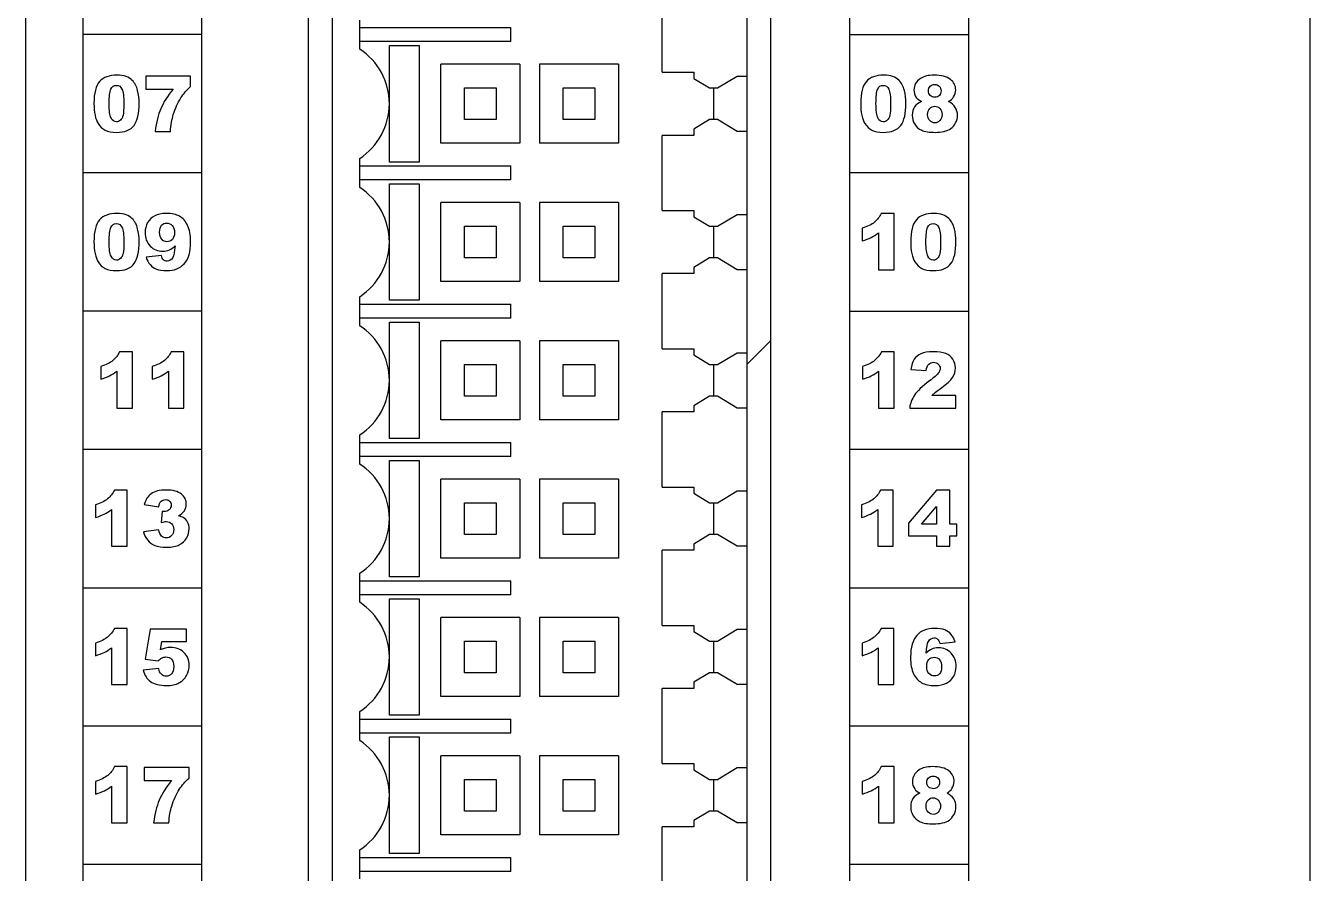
# Model space of a CAD drawing. Header units: inches. Extents: x 0 to 32, y 0 to 130.
# Drawn here: x -0.25 to 32.25, y 43.52 to 64.97 of the extents above; entities that cross this region are included whole.
import ezdxf

# ---------------------------------------------------------------- set-up
doc = ezdxf.new("R2010")
doc.units = ezdxf.units.IN
doc.header["$LTSCALE"] = 1.21
doc.header["$MEASUREMENT"] = 0
doc.layers.get('0').update_dxf_attribs({"linetype": 'CONTINUOUS'})
doc.layers.add('02___PRT_ALL_AXES', color=7, linetype='CONTINUOUS')
doc.layers.add('03___PRT_ALL_CURVES', color=7, linetype='CONTINUOUS')

msp = doc.modelspace()

# ---------------------------------------------------------------- linework, layer by layer
at = {"color": 7, "linetype": 'Continuous'}
for p, q in [((-0.25, 6), (-0.25, 124)), ((32.25, 6), (32.25, 124)), ((7.5, 86.255), (7.5, 15.245)), ((18, 15.75), (18, 85.75)), ((15.85, 63.8), (15.85, 65.7)), ((8.2, 64.383), (8.2, 65.117)), ((8.2, 64.925), (12.025, 64.925)), ((12.025, 64.575), (12.025, 64.925)), ((12.025, 64.575), (8.2, 64.575)), ((8.95, 63.004), (8.95, 64.475)), ((8.95, 64.475), (9.702, 64.475)), ((9.702, 64.475), (9.702, 61.525)), ((10.25, 62), (10.25, 64)), ((12.25, 64), (10.25, 64)), ((12.25, 64), (12.25, 62)), ((12.75, 64), (12.75, 62)), ((14.75, 64), (12.75, 64)), ((14.75, 64), (14.75, 62)), ((15.85, 63.8), (16.65, 63.8)), ((16.65, 63.8), (16.65, 63.642)), ((17.25, 63.4), (17.75, 63.7)), ((17.75, 63.7), (18, 63.7)), ((10.85, 62.6), (10.85, 63.4)), ((10.85, 63.4), (11.65, 63.4)), ((11.65, 63.4), (11.65, 62.6)), ((13.35, 62.6), (13.35, 63.4)), ((13.35, 63.4), (14.15, 63.4)), ((14.15, 63.4), (14.15, 62.6)), ((16.65, 63.642), (17.053, 63.4)), ((17.053, 63.4), (17.25, 63.4)), ((17.15, 63.4), (17.15, 62.6)), ((8.95, 61.525), (8.95, 62.996)), ((11.65, 62.6), (10.85, 62.6)), ((14.15, 62.6), (13.35, 62.6)), ((17.053, 62.6), (16.65, 62.358)), ((17.25, 62.6), (17.053, 62.6)), ((17.75, 62.3), (17.25, 62.6)), ((15.85, 60.3), (15.85, 62.2)), ((16.65, 62.2), (15.85, 62.2)), ((16.65, 62.358), (16.65, 62.2)), ((18, 62.3), (17.75, 62.3)), ((12.25, 62), (10.25, 62)), ((14.75, 62), (12.75, 62)), ((8.2, 60.883), (8.2, 61.617)), ((8.2, 61.425), (12.025, 61.425)), ((9.702, 61.525), (8.95, 61.525)), ((12.025, 61.075), (12.025, 61.425)), ((12.025, 61.075), (8.2, 61.075)), ((8.95, 59.504), (8.95, 60.975)), ((8.95, 60.975), (9.702, 60.975)), ((9.702, 60.975), (9.702, 58.025)), ((10.25, 58.5), (10.25, 60.5)), ((12.25, 60.5), (10.25, 60.5)), ((12.25, 60.5), (12.25, 58.5)), ((12.75, 60.5), (12.75, 58.5)), ((14.75, 60.5), (12.75, 60.5)), ((14.75, 60.5), (14.75, 58.5)), ((15.85, 60.3), (16.65, 60.3)), ((16.65, 60.3), (16.65, 60.142)), ((16.65, 60.142), (17.053, 59.9)), ((17.25, 59.9), (17.75, 60.2)), ((17.75, 60.2), (18, 60.2)), ((10.85, 59.1), (10.85, 59.9)), ((10.85, 59.9), (11.65, 59.9)), ((11.65, 59.9), (11.65, 59.1)), ((13.35, 59.1), (13.35, 59.9)), ((13.35, 59.9), (14.15, 59.9)), ((14.15, 59.9), (14.15, 59.1)), ((17.053, 59.9), (17.25, 59.9)), ((17.15, 59.9), (17.15, 59.1)), ((8.95, 58.025), (8.95, 59.496)), ((11.65, 59.1), (10.85, 59.1)), ((14.15, 59.1), (13.35, 59.1)), ((17.053, 59.1), (16.65, 58.858)), ((16.65, 58.858), (16.65, 58.7)), ((17.25, 59.1), (17.053, 59.1)), ((17.75, 58.8), (17.25, 59.1)), ((12.25, 58.5), (10.25, 58.5)), ((14.75, 58.5), (12.75, 58.5)), ((16.65, 58.7), (15.85, 58.7)), ((15.85, 56.8), (15.85, 58.7)), ((18, 58.8), (17.75, 58.8)), ((8.2, 57.383), (8.2, 58.117)), ((8.2, 57.925), (12.025, 57.925)), ((9.702, 58.025), (8.95, 58.025)), ((12.025, 57.575), (12.025, 57.925)), ((12.025, 57.575), (8.2, 57.575)), ((8.95, 56.004), (8.95, 57.475)), ((8.95, 57.475), (9.702, 57.475)), ((9.702, 57.475), (9.702, 54.525)), ((10.25, 55), (10.25, 57)), ((12.25, 57), (10.25, 57)), ((12.25, 57), (12.25, 55)), ((12.75, 57), (12.75, 55)), ((14.75, 57), (12.75, 57)), ((14.75, 57), (14.75, 55)), ((15.85, 56.8), (16.65, 56.8)), ((16.65, 56.8), (16.65, 56.642)), ((16.65, 56.642), (17.053, 56.4)), ((17.25, 56.4), (17.75, 56.7)), ((17.75, 56.7), (18, 56.7)), ((10.85, 56.4), (11.65, 56.4)), ((10.85, 55.6), (10.85, 56.4)), ((11.65, 56.4), (11.65, 55.6)), ((13.35, 56.4), (14.15, 56.4)), ((13.35, 55.6), (13.35, 56.4)), ((14.15, 56.4), (14.15, 55.6)), ((17.053, 56.4), (17.25, 56.4)), ((17.15, 56.4), (17.15, 55.6)), ((8.95, 54.525), (8.95, 55.996)), ((11.65, 55.6), (10.85, 55.6)), ((14.15, 55.6), (13.35, 55.6)), ((17.053, 55.6), (16.65, 55.358)), ((17.25, 55.6), (17.053, 55.6)), ((17.75, 55.3), (17.25, 55.6)), ((16.65, 55.358), (16.65, 55.2)), ((18, 55.3), (17.75, 55.3)), ((12.25, 55), (10.25, 55)), ((14.75, 55), (12.75, 55)), ((16.65, 55.2), (15.85, 55.2)), ((15.85, 53.3), (15.85, 55.2)), ((8.2, 53.883), (8.2, 54.617)), ((8.2, 54.425), (12.025, 54.425)), ((9.702, 54.525), (8.95, 54.525)), ((12.025, 54.075), (12.025, 54.425)), ((12.025, 54.075), (8.2, 54.075)), ((8.95, 53.975), (9.702, 53.975)), ((8.95, 52.504), (8.95, 53.975)), ((9.702, 53.975), (9.702, 51.025)), ((12.25, 53.5), (10.25, 53.5)), ((10.25, 51.5), (10.25, 53.5)), ((12.25, 53.5), (12.25, 51.5)), ((14.75, 53.5), (12.75, 53.5)), ((12.75, 53.5), (12.75, 51.5)), ((14.75, 53.5), (14.75, 51.5)), ((15.85, 53.3), (16.65, 53.3)), ((16.65, 53.3), (16.65, 53.142)), ((16.65, 53.142), (17.053, 52.9)), ((17.25, 52.9), (17.75, 53.2)), ((17.75, 53.2), (18, 53.2)), ((10.85, 52.9), (11.65, 52.9)), ((10.85, 52.1), (10.85, 52.9)), ((11.65, 52.9), (11.65, 52.1)), ((13.35, 52.9), (14.15, 52.9)), ((13.35, 52.1), (13.35, 52.9)), ((14.15, 52.9), (14.15, 52.1)), ((17.053, 52.9), (17.25, 52.9)), ((17.15, 52.9), (17.15, 52.1)), ((8.95, 51.025), (8.95, 52.496)), ((11.65, 52.1), (10.85, 52.1)), ((14.15, 52.1), (13.35, 52.1)), ((17.053, 52.1), (16.65, 51.858)), ((17.25, 52.1), (17.053, 52.1)), ((17.75, 51.8), (17.25, 52.1)), ((16.65, 51.7), (15.85, 51.7)), ((15.85, 49.8), (15.85, 51.7)), ((16.65, 51.858), (16.65, 51.7)), ((18, 51.8), (17.75, 51.8)), ((12.25, 51.5), (10.25, 51.5)), ((14.75, 51.5), (12.75, 51.5)), ((8.2, 50.383), (8.2, 51.117)), ((8.2, 50.925), (12.025, 50.925)), ((9.702, 51.025), (8.95, 51.025)), ((12.025, 50.575), (12.025, 50.925)), ((12.025, 50.575), (8.2, 50.575)), ((8.95, 50.475), (9.702, 50.475)), ((8.95, 49.004), (8.95, 50.475)), ((9.702, 50.475), (9.702, 47.525)), ((12.25, 50), (10.25, 50)), ((10.25, 48), (10.25, 50)), ((12.25, 50), (12.25, 48)), ((14.75, 50), (12.75, 50)), ((12.75, 50), (12.75, 48)), ((14.75, 50), (14.75, 48)), ((15.85, 49.8), (16.65, 49.8)), ((16.65, 49.8), (16.65, 49.642)), ((10.85, 49.4), (11.65, 49.4)), ((10.85, 48.6), (10.85, 49.4)), ((11.65, 49.4), (11.65, 48.6)), ((13.35, 49.4), (14.15, 49.4)), ((13.35, 48.6), (13.35, 49.4)), ((14.15, 49.4), (14.15, 48.6)), ((16.65, 49.642), (17.053, 49.4)), ((17.053, 49.4), (17.25, 49.4)), ((17.15, 49.4), (17.15, 48.6)), ((17.25, 49.4), (17.75, 49.7)), ((17.75, 49.7), (18, 49.7)), ((8.95, 47.525), (8.95, 48.996)), ((11.65, 48.6), (10.85, 48.6)), ((14.15, 48.6), (13.35, 48.6)), ((17.053, 48.6), (16.65, 48.358)), ((17.25, 48.6), (17.053, 48.6)), ((17.75, 48.3), (17.25, 48.6)), ((16.65, 48.2), (15.85, 48.2)), ((15.85, 46.3), (15.85, 48.2)), ((16.65, 48.358), (16.65, 48.2)), ((18, 48.3), (17.75, 48.3)), ((12.25, 48), (10.25, 48)), ((14.75, 48), (12.75, 48)), ((8.2, 46.883), (8.2, 47.617)), ((9.702, 47.525), (8.95, 47.525)), ((8.2, 47.425), (12.025, 47.425)), ((12.025, 47.075), (12.025, 47.425)), ((12.025, 47.075), (8.2, 47.075)), ((8.95, 46.975), (9.702, 46.975)), ((8.95, 45.504), (8.95, 46.975)), ((9.702, 46.975), (9.702, 44.025)), ((12.25, 46.5), (10.25, 46.5)), ((10.25, 44.5), (10.25, 46.5)), ((12.25, 46.5), (12.25, 44.5)), ((14.75, 46.5), (12.75, 46.5)), ((12.75, 46.5), (12.75, 44.5)), ((14.75, 46.5), (14.75, 44.5)), ((15.85, 46.3), (16.65, 46.3)), ((16.65, 46.3), (16.65, 46.142)), ((17.25, 45.9), (17.75, 46.2)), ((17.75, 46.2), (18, 46.2)), ((10.85, 45.9), (11.65, 45.9)), ((10.85, 45.1), (10.85, 45.9)), ((11.65, 45.9), (11.65, 45.1)), ((13.35, 45.9), (14.15, 45.9)), ((13.35, 45.1), (13.35, 45.9)), ((14.15, 45.9), (14.15, 45.1)), ((16.65, 46.142), (17.053, 45.9)), ((17.053, 45.9), (17.25, 45.9)), ((17.15, 45.9), (17.15, 45.1)), ((8.95, 44.025), (8.95, 45.496)), ((11.65, 45.1), (10.85, 45.1)), ((14.15, 45.1), (13.35, 45.1)), ((17.053, 45.1), (16.65, 44.858)), ((16.65, 44.858), (16.65, 44.7)), ((17.25, 45.1), (17.053, 45.1)), ((17.75, 44.8), (17.25, 45.1)), ((16.65, 44.7), (15.85, 44.7)), ((15.85, 42.8), (15.85, 44.7)), ((18, 44.8), (17.75, 44.8)), ((12.25, 44.5), (10.25, 44.5)), ((14.75, 44.5), (12.75, 44.5)), ((8.2, 43.383), (8.2, 44.117)), ((8.2, 43.925), (12.025, 43.925)), ((9.702, 44.025), (8.95, 44.025)), ((12.025, 43.575), (12.025, 43.925)), ((12.025, 43.575), (8.2, 43.575))]:
    msp.add_line(p, q, dxfattribs=at)
at = {"color": 2, "linetype": 'Continuous'}
msp.add_line((18, 56.411), (18.6, 57.011), dxfattribs=at)
at = {"color": 7, "linetype": 'Continuous'}
for centre in [(7.3, 63), (7.3, 59.5), (7.3, 56), (7.3, 52.5), (7.3, 49), (7.3, 45.5)]:
    msp.add_arc(centre, 1.65, 303.0557, 56.9443, dxfattribs=at)
at = {"layer": '02___PRT_ALL_AXES', "color": 7, "linetype": 'Continuous'}
for p, q in [((6.9, 85.35), (6.9, 16.15)), ((18.6, 16.15), (18.6, 85.35))]:
    msp.add_line(p, q, dxfattribs=at)
at = {"layer": '03___PRT_ALL_CURVES', "color": 4, "linetype": 'Continuous'}
for p, q in [((1.2, 19.25), (1.2, 75.25)), ((4.2, 75.25), (4.2, 19.25)), ((20.6, 19.25), (20.6, 75.25)), ((23.6, 75.25), (23.6, 19.25)), ((4.2, 64.75), (1.2, 64.75)), ((20.6, 64.75), (23.6, 64.75)), ((2.788, 63.7), (2.788, 63.371)), ((3.923, 63.7), (2.788, 63.7)), ((3.923, 63.437), (3.923, 63.7)), ((2.788, 63.371), (3.479, 63.371)), ((3.024, 62.3), (3.411, 62.3)), ((4.2, 61.25), (1.2, 61.25)), ((23.6, 61.25), (20.6, 61.25)), ((21.718, 60.224), (21.396, 60.224)), ((21.718, 58.8), (21.718, 60.224)), ((20.915, 59.849), (20.915, 59.53)), ((21.324, 59.733), (21.324, 58.8)), ((3.186, 59.163), (2.799, 59.114)), ((21.324, 58.8), (21.718, 58.8)), ((4.2, 57.75), (1.2, 57.75)), ((20.6, 57.75), (23.6, 57.75)), ((2.449, 56.724), (2.127, 56.724)), ((2.449, 55.3), (2.449, 56.724)), ((3.753, 56.724), (3.432, 56.724)), ((3.753, 55.3), (3.753, 56.724)), ((21.72, 56.724), (21.399, 56.724)), ((21.72, 55.3), (21.72, 56.724)), ((1.647, 56.349), (1.647, 56.03)), ((2.055, 56.233), (2.055, 55.3)), ((2.951, 56.349), (2.951, 56.03)), ((3.36, 56.233), (3.36, 55.3)), ((20.918, 56.349), (20.918, 56.03)), ((21.327, 56.233), (21.327, 55.3)), ((22.143, 56.277), (22.533, 56.245)), ((22.674, 55.617), (22.767, 55.702)), ((23.282, 55.617), (22.674, 55.617)), ((22.767, 55.702), (22.924, 55.816)), ((23.282, 55.3), (23.282, 55.617)), ((2.055, 55.3), (2.449, 55.3)), ((3.36, 55.3), (3.753, 55.3)), ((21.327, 55.3), (21.72, 55.3)), ((22.115, 55.3), (23.282, 55.3)), ((4.2, 54.25), (1.2, 54.25)), ((23.6, 54.25), (20.6, 54.25)), ((2.317, 53.224), (1.995, 53.224)), ((2.317, 51.8), (2.317, 53.224)), ((21.698, 53.224), (21.376, 53.224)), ((21.698, 51.8), (21.698, 53.224)), ((22.789, 53.224), (22.081, 52.382)), ((23.129, 53.224), (22.789, 53.224)), ((23.129, 52.363), (23.129, 53.224)), ((1.515, 52.849), (1.515, 52.53)), ((1.924, 52.733), (1.924, 51.8)), ((2.75, 52.861), (3.117, 52.795)), ((3.201, 52.682), (3.181, 52.405)), ((3.252, 52.678), (3.201, 52.682)), ((20.896, 52.849), (20.896, 52.53)), ((21.305, 52.733), (21.305, 51.8)), ((22.414, 52.363), (22.789, 52.804)), ((22.789, 52.804), (22.789, 52.363)), ((22.081, 52.382), (22.081, 52.062)), ((22.789, 52.363), (22.414, 52.363)), ((23.304, 52.363), (23.129, 52.363)), ((23.304, 52.062), (23.304, 52.363)), ((3.117, 52.221), (2.729, 52.17)), ((22.081, 52.062), (22.789, 52.062)), ((22.789, 52.062), (22.789, 51.8)), ((23.129, 52.062), (23.304, 52.062)), ((23.129, 51.8), (23.129, 52.062)), ((1.924, 51.8), (2.317, 51.8)), ((21.305, 51.8), (21.698, 51.8)), ((22.789, 51.8), (23.129, 51.8)), ((1.2, 50.75), (4.2, 50.75)), ((20.6, 50.75), (23.6, 50.75)), ((2.316, 49.724), (1.994, 49.724)), ((2.316, 48.3), (2.316, 49.724)), ((2.896, 49.7), (2.773, 48.947)), ((3.82, 49.7), (2.896, 49.7)), ((3.82, 49.39), (3.82, 49.7)), ((21.712, 49.724), (21.39, 49.724)), ((21.712, 48.3), (21.712, 49.724)), ((1.513, 49.349), (1.513, 49.03)), ((1.922, 49.233), (1.922, 48.3)), ((3.161, 49.18), (3.194, 49.39)), ((3.194, 49.39), (3.82, 49.39)), ((20.91, 49.349), (20.91, 49.03)), ((21.318, 49.233), (21.318, 48.3)), ((22.874, 49.337), (23.261, 49.385)), ((2.773, 48.947), (3.104, 48.9)), ((3.116, 48.706), (2.722, 48.663)), ((1.922, 48.3), (2.316, 48.3)), ((21.318, 48.3), (21.712, 48.3)), ((4.2, 47.25), (1.2, 47.25)), ((23.6, 47.25), (20.6, 47.25)), ((2.318, 46.224), (1.997, 46.224)), ((2.318, 44.8), (2.318, 46.224)), ((3.884, 46.2), (2.748, 46.2)), ((2.748, 46.2), (2.748, 45.871)), ((3.884, 45.937), (3.884, 46.2)), ((21.718, 46.224), (21.396, 46.224)), ((21.718, 44.8), (21.718, 46.224)), ((1.516, 45.849), (1.516, 45.53)), ((2.748, 45.871), (3.44, 45.871)), ((20.915, 45.849), (20.915, 45.53)), ((1.925, 45.733), (1.925, 44.8)), ((21.324, 45.733), (21.324, 44.8)), ((1.925, 44.8), (2.318, 44.8)), ((2.984, 44.8), (3.372, 44.8)), ((21.324, 44.8), (21.718, 44.8)), ((4.2, 43.75), (1.2, 43.75)), ((23.6, 43.75), (20.6, 43.75))]:
    msp.add_line(p, q, dxfattribs=at)
for centre in [(22.76, 63.347), (22.72, 45.847)]:
    msp.add_arc(centre, 1.071, 270.0061, 282.0044, dxfattribs=at)
for points in [[(2.058, 63.724), (1.862, 63.724), (1.715, 63.67), (1.62, 63.564)], [(2.29, 63.688), (2.229, 63.711), (2.152, 63.724), (2.058, 63.724)], [(21.457, 63.724), (21.261, 63.724), (21.114, 63.67), (21.019, 63.564)], [(21.689, 63.688), (21.628, 63.711), (21.551, 63.724), (21.457, 63.724)], [(22.729, 63.724), (22.588, 63.724), (22.474, 63.695), (22.389, 63.638)], [(23.144, 63.617), (23.054, 63.688), (22.917, 63.724), (22.729, 63.724)], [(1.62, 63.564), (1.524, 63.457), (1.477, 63.271), (1.477, 63.006)], [(1.905, 63.367), (1.934, 63.432), (1.98, 63.465), (2.045, 63.465)], [(2.045, 63.465), (2.108, 63.465), (2.155, 63.433), (2.186, 63.369)], [(2.438, 63.598), (2.4, 63.635), (2.35, 63.666), (2.29, 63.688)], [(2.528, 63.48), (2.506, 63.521), (2.477, 63.561), (2.438, 63.598)], [(2.582, 63.337), (2.568, 63.392), (2.55, 63.439), (2.528, 63.48)], [(3.676, 63.148), (3.742, 63.251), (3.824, 63.348), (3.923, 63.437)], [(21.019, 63.564), (20.923, 63.457), (20.876, 63.271), (20.876, 63.006)], [(21.305, 63.367), (21.333, 63.432), (21.379, 63.465), (21.444, 63.465)], [(21.444, 63.465), (21.507, 63.465), (21.554, 63.433), (21.585, 63.369)], [(21.837, 63.598), (21.799, 63.635), (21.75, 63.666), (21.689, 63.688)], [(21.927, 63.48), (21.905, 63.521), (21.876, 63.561), (21.837, 63.598)], [(21.981, 63.337), (21.967, 63.392), (21.949, 63.439), (21.927, 63.48)], [(22.389, 63.638), (22.278, 63.563), (22.223, 63.467), (22.223, 63.35)], [(22.589, 63.328), (22.589, 63.374), (22.603, 63.413), (22.633, 63.442)], [(22.633, 63.442), (22.662, 63.472), (22.701, 63.487), (22.748, 63.487)], [(22.748, 63.487), (22.794, 63.487), (22.832, 63.472), (22.863, 63.441)], [(22.863, 63.441), (22.893, 63.411), (22.908, 63.371), (22.908, 63.324)], [(23.278, 63.348), (23.278, 63.456), (23.234, 63.545), (23.144, 63.617)], [(1.862, 63.005), (1.862, 63.18), (1.877, 63.302), (1.905, 63.367)], [(2.186, 63.369), (2.218, 63.305), (2.234, 63.18), (2.234, 62.994)], [(2.621, 63.011), (2.621, 63.123), (2.607, 63.232), (2.582, 63.337)], [(3.479, 63.371), (3.337, 63.195), (3.233, 63.03), (3.168, 62.875)], [(3.485, 62.727), (3.532, 62.882), (3.596, 63.022), (3.676, 63.148)], [(21.262, 63.005), (21.262, 63.18), (21.276, 63.302), (21.305, 63.367)], [(21.585, 63.369), (21.617, 63.305), (21.633, 63.18), (21.633, 62.994)], [(22.02, 63.011), (22.02, 63.123), (22.006, 63.232), (21.981, 63.337)], [(22.223, 63.35), (22.223, 63.279), (22.242, 63.216), (22.28, 63.161)], [(22.414, 63.053), (22.334, 63.021), (22.276, 62.977), (22.238, 62.92)], [(22.28, 63.161), (22.308, 63.121), (22.353, 63.085), (22.414, 63.053)], [(22.634, 63.21), (22.603, 63.24), (22.589, 63.279), (22.589, 63.328)], [(22.755, 63.166), (22.705, 63.166), (22.664, 63.18), (22.634, 63.21)], [(22.865, 63.21), (22.836, 63.18), (22.799, 63.166), (22.755, 63.166)], [(22.908, 63.324), (22.908, 63.277), (22.894, 63.239), (22.865, 63.21)], [(23.099, 63.053), (23.156, 63.091), (23.198, 63.13), (23.225, 63.171)], [(23.268, 62.908), (23.231, 62.968), (23.174, 63.016), (23.099, 63.053)], [(23.225, 63.171), (23.26, 63.225), (23.278, 63.285), (23.278, 63.348)], [(1.477, 63.006), (1.477, 62.897), (1.485, 62.798), (1.504, 62.709)], [(1.909, 62.639), (1.878, 62.704), (1.862, 62.826), (1.862, 63.005)], [(2.234, 62.994), (2.234, 62.867), (2.226, 62.774), (2.213, 62.714)], [(2.492, 62.453), (2.578, 62.57), (2.621, 62.756), (2.621, 63.011)], [(3.168, 62.875), (3.102, 62.72), (3.054, 62.528), (3.024, 62.3)], [(3.411, 62.3), (3.424, 62.464), (3.449, 62.607), (3.485, 62.727)], [(20.876, 63.006), (20.876, 62.897), (20.884, 62.798), (20.903, 62.709)], [(21.308, 62.639), (21.277, 62.704), (21.262, 62.826), (21.262, 63.005)], [(21.633, 62.994), (21.633, 62.867), (21.625, 62.774), (21.612, 62.714)], [(21.891, 62.453), (21.977, 62.57), (22.02, 62.756), (22.02, 63.011)], [(22.238, 62.92), (22.199, 62.862), (22.18, 62.794), (22.18, 62.712)], [(22.568, 62.725), (22.568, 62.79), (22.585, 62.841), (22.621, 62.88)], [(22.621, 62.88), (22.658, 62.918), (22.7, 62.937), (22.748, 62.937)], [(22.748, 62.937), (22.797, 62.937), (22.84, 62.917), (22.877, 62.878)], [(22.877, 62.878), (22.915, 62.838), (22.934, 62.787), (22.934, 62.726)], [(22.934, 62.726), (22.934, 62.665), (22.915, 62.614), (22.878, 62.574)], [(23.324, 62.71), (23.324, 62.782), (23.305, 62.848), (23.268, 62.908)], [(1.504, 62.709), (1.523, 62.619), (1.549, 62.549), (1.583, 62.497)], [(1.583, 62.497), (1.629, 62.425), (1.69, 62.37), (1.762, 62.332)], [(2.047, 62.542), (1.987, 62.542), (1.941, 62.574), (1.909, 62.639)], [(2.149, 62.583), (2.12, 62.555), (2.086, 62.542), (2.047, 62.542)], [(2.048, 62.276), (2.258, 62.276), (2.406, 62.334), (2.492, 62.453)], [(2.213, 62.714), (2.2, 62.654), (2.178, 62.61), (2.149, 62.583)], [(20.903, 62.709), (20.923, 62.619), (20.948, 62.549), (20.982, 62.497)], [(20.982, 62.497), (21.029, 62.425), (21.089, 62.37), (21.161, 62.332)], [(21.446, 62.542), (21.386, 62.542), (21.34, 62.574), (21.308, 62.639)], [(21.548, 62.583), (21.519, 62.555), (21.485, 62.542), (21.446, 62.542)], [(21.447, 62.276), (21.657, 62.276), (21.805, 62.334), (21.891, 62.453)], [(21.612, 62.714), (21.599, 62.654), (21.577, 62.61), (21.548, 62.583)], [(22.18, 62.712), (22.18, 62.628), (22.2, 62.551), (22.241, 62.483)], [(22.241, 62.483), (22.281, 62.415), (22.342, 62.363), (22.42, 62.329)], [(22.624, 62.573), (22.586, 62.612), (22.568, 62.663), (22.568, 62.725)], [(22.753, 62.515), (22.705, 62.515), (22.662, 62.534), (22.624, 62.573)], [(22.878, 62.574), (22.841, 62.534), (22.799, 62.515), (22.753, 62.515)], [(23.157, 62.372), (23.204, 62.405), (23.243, 62.452), (23.276, 62.513)], [(23.276, 62.513), (23.308, 62.574), (23.324, 62.639), (23.324, 62.71)], [(1.762, 62.332), (1.835, 62.295), (1.929, 62.276), (2.048, 62.276)], [(21.161, 62.332), (21.234, 62.295), (21.328, 62.276), (21.447, 62.276)], [(22.42, 62.329), (22.498, 62.294), (22.611, 62.276), (22.76, 62.276)], [(22.982, 62.3), (23.052, 62.314), (23.11, 62.339), (23.157, 62.372)], [(2.059, 60.224), (1.862, 60.224), (1.716, 60.17), (1.621, 60.064)], [(2.291, 60.188), (2.23, 60.211), (2.152, 60.224), (2.059, 60.224)], [(2.439, 60.098), (2.401, 60.135), (2.351, 60.166), (2.291, 60.188)], [(3.016, 60.165), (2.939, 60.126), (2.879, 60.068), (2.835, 59.992)], [(3.307, 60.224), (3.19, 60.224), (3.093, 60.204), (3.016, 60.165)], [(3.644, 60.151), (3.559, 60.199), (3.446, 60.224), (3.307, 60.224)], [(3.846, 59.922), (3.796, 60.027), (3.728, 60.104), (3.644, 60.151)], [(21.396, 60.224), (21.354, 60.136), (21.296, 60.062), (21.224, 60.002)], [(22.722, 60.224), (22.525, 60.224), (22.379, 60.17), (22.284, 60.064)], [(22.954, 60.188), (22.893, 60.211), (22.816, 60.224), (22.722, 60.224)], [(23.102, 60.098), (23.064, 60.135), (23.014, 60.166), (22.954, 60.188)], [(1.621, 60.064), (1.525, 59.957), (1.477, 59.771), (1.477, 59.506)], [(1.863, 59.505), (1.863, 59.68), (1.877, 59.802), (1.906, 59.867)], [(1.906, 59.867), (1.935, 59.932), (1.98, 59.965), (2.045, 59.965)], [(2.045, 59.965), (2.108, 59.965), (2.155, 59.933), (2.187, 59.869)], [(2.187, 59.869), (2.218, 59.805), (2.234, 59.68), (2.234, 59.494)], [(2.529, 59.98), (2.507, 60.021), (2.477, 60.061), (2.439, 60.098)], [(2.582, 59.837), (2.569, 59.892), (2.551, 59.939), (2.529, 59.98)], [(2.621, 59.511), (2.621, 59.623), (2.608, 59.732), (2.582, 59.837)], [(2.835, 59.992), (2.791, 59.915), (2.769, 59.83), (2.769, 59.738)], [(3.139, 59.748), (3.139, 59.826), (3.155, 59.884), (3.19, 59.923)], [(3.19, 59.923), (3.224, 59.961), (3.267, 59.981), (3.318, 59.981)], [(3.318, 59.981), (3.373, 59.981), (3.42, 59.959), (3.458, 59.916)], [(3.458, 59.916), (3.496, 59.873), (3.515, 59.814), (3.515, 59.739)], [(3.923, 59.508), (3.923, 59.68), (3.897, 59.817), (3.846, 59.922)], [(21.224, 60.002), (21.15, 59.942), (21.047, 59.891), (20.915, 59.849)], [(22.284, 60.064), (22.188, 59.957), (22.141, 59.771), (22.141, 59.506)], [(22.526, 59.505), (22.526, 59.68), (22.541, 59.802), (22.569, 59.867)], [(22.569, 59.867), (22.598, 59.932), (22.644, 59.965), (22.709, 59.965)], [(22.709, 59.965), (22.772, 59.965), (22.819, 59.933), (22.85, 59.869)], [(22.85, 59.869), (22.882, 59.805), (22.898, 59.68), (22.898, 59.494)], [(23.192, 59.98), (23.17, 60.021), (23.14, 60.061), (23.102, 60.098)], [(23.245, 59.837), (23.232, 59.892), (23.214, 59.939), (23.192, 59.98)], [(23.285, 59.511), (23.285, 59.623), (23.271, 59.732), (23.245, 59.837)], [(1.477, 59.506), (1.477, 59.397), (1.486, 59.298), (1.505, 59.209)], [(1.91, 59.139), (1.878, 59.204), (1.863, 59.326), (1.863, 59.505)], [(2.234, 59.494), (2.234, 59.367), (2.227, 59.274), (2.214, 59.214)], [(2.493, 58.953), (2.578, 59.07), (2.621, 59.256), (2.621, 59.511)], [(2.769, 59.738), (2.769, 59.601), (2.812, 59.489), (2.898, 59.399)], [(3.191, 59.569), (3.156, 59.61), (3.139, 59.67), (3.139, 59.748)], [(3.324, 59.507), (3.271, 59.507), (3.227, 59.527), (3.191, 59.569)], [(3.461, 59.567), (3.424, 59.527), (3.379, 59.507), (3.324, 59.507)], [(3.515, 59.739), (3.515, 59.664), (3.497, 59.607), (3.461, 59.567)], [(3.763, 58.952), (3.869, 59.069), (3.923, 59.255), (3.923, 59.508)], [(20.915, 59.53), (21.005, 59.556), (21.08, 59.585), (21.139, 59.615)], [(21.139, 59.615), (21.198, 59.645), (21.26, 59.684), (21.324, 59.733)], [(22.141, 59.506), (22.141, 59.397), (22.149, 59.298), (22.168, 59.209)], [(22.573, 59.139), (22.542, 59.204), (22.526, 59.326), (22.526, 59.505)], [(22.898, 59.494), (22.898, 59.367), (22.89, 59.274), (22.877, 59.214)], [(23.156, 58.953), (23.242, 59.07), (23.285, 59.256), (23.285, 59.511)], [(1.505, 59.209), (1.524, 59.119), (1.55, 59.049), (1.583, 58.997)], [(2.214, 59.214), (2.2, 59.154), (2.178, 59.11), (2.149, 59.083)], [(2.898, 59.399), (2.984, 59.31), (3.09, 59.266), (3.216, 59.266)], [(3.237, 59.048), (3.212, 59.07), (3.195, 59.108), (3.186, 59.163)], [(3.216, 59.266), (3.28, 59.266), (3.336, 59.277), (3.386, 59.299)], [(3.386, 59.299), (3.435, 59.321), (3.483, 59.357), (3.529, 59.405)], [(3.529, 59.405), (3.516, 59.254), (3.497, 59.155), (3.472, 59.11)], [(22.168, 59.209), (22.187, 59.119), (22.213, 59.049), (22.247, 58.997)], [(22.877, 59.214), (22.864, 59.154), (22.842, 59.11), (22.813, 59.083)], [(1.583, 58.997), (1.63, 58.925), (1.69, 58.87), (1.763, 58.832)], [(1.763, 58.832), (1.835, 58.795), (1.93, 58.776), (2.048, 58.776)], [(2.047, 59.042), (1.987, 59.042), (1.941, 59.074), (1.91, 59.139)], [(2.149, 59.083), (2.121, 59.055), (2.086, 59.042), (2.047, 59.042)], [(2.048, 58.776), (2.258, 58.776), (2.406, 58.834), (2.493, 58.953)], [(2.799, 59.114), (2.822, 59.04), (2.854, 58.978), (2.897, 58.928)], [(2.897, 58.928), (2.939, 58.878), (2.993, 58.84), (3.058, 58.815)], [(3.326, 59.015), (3.291, 59.015), (3.261, 59.025), (3.237, 59.048)], [(3.321, 58.776), (3.509, 58.776), (3.656, 58.834), (3.763, 58.952)], [(3.472, 59.11), (3.437, 59.046), (3.388, 59.015), (3.326, 59.015)], [(22.247, 58.997), (22.293, 58.925), (22.354, 58.87), (22.426, 58.832)], [(22.426, 58.832), (22.499, 58.795), (22.593, 58.776), (22.712, 58.776)], [(22.711, 59.042), (22.651, 59.042), (22.605, 59.074), (22.573, 59.139)], [(22.813, 59.083), (22.784, 59.055), (22.75, 59.042), (22.711, 59.042)], [(22.712, 58.776), (22.922, 58.776), (23.07, 58.834), (23.156, 58.953)], [(3.058, 58.815), (3.122, 58.789), (3.209, 58.776), (3.321, 58.776)], [(2.127, 56.724), (2.085, 56.636), (2.028, 56.562), (1.955, 56.502)], [(3.432, 56.724), (3.389, 56.636), (3.332, 56.562), (3.26, 56.502)], [(21.399, 56.724), (21.357, 56.636), (21.299, 56.562), (21.227, 56.502)], [(22.399, 56.674), (22.325, 56.642), (22.268, 56.594), (22.227, 56.533)], [(22.708, 56.724), (22.576, 56.724), (22.474, 56.707), (22.399, 56.674)], [(23.027, 56.677), (22.95, 56.708), (22.844, 56.724), (22.708, 56.724)], [(23.206, 56.533), (23.162, 56.598), (23.103, 56.646), (23.027, 56.677)], [(1.955, 56.502), (1.882, 56.442), (1.778, 56.391), (1.647, 56.349)], [(1.87, 56.115), (1.929, 56.145), (1.991, 56.184), (2.055, 56.233)], [(3.26, 56.502), (3.186, 56.442), (3.083, 56.391), (2.951, 56.349)], [(3.175, 56.115), (3.234, 56.145), (3.296, 56.184), (3.36, 56.233)], [(21.227, 56.502), (21.153, 56.442), (21.05, 56.391), (20.918, 56.349)], [(21.142, 56.115), (21.201, 56.145), (21.263, 56.184), (21.327, 56.233)], [(22.227, 56.533), (22.186, 56.472), (22.159, 56.386), (22.143, 56.277)], [(22.533, 56.245), (22.544, 56.324), (22.565, 56.379), (22.596, 56.41)], [(22.596, 56.41), (22.628, 56.441), (22.669, 56.457), (22.718, 56.457)], [(22.718, 56.457), (22.766, 56.457), (22.805, 56.442), (22.837, 56.412)], [(22.885, 56.303), (22.885, 56.263), (22.868, 56.222), (22.836, 56.178)], [(22.837, 56.412), (22.868, 56.381), (22.885, 56.345), (22.885, 56.303)], [(23.197, 56.071), (23.246, 56.149), (23.272, 56.23), (23.272, 56.316)], [(23.272, 56.316), (23.272, 56.396), (23.25, 56.468), (23.206, 56.533)], [(1.647, 56.03), (1.736, 56.056), (1.811, 56.085), (1.87, 56.115)], [(2.951, 56.03), (3.041, 56.056), (3.115, 56.085), (3.175, 56.115)], [(20.918, 56.03), (21.008, 56.056), (21.082, 56.085), (21.142, 56.115)], [(22.618, 55.985), (22.431, 55.846), (22.304, 55.726), (22.236, 55.625)], [(22.836, 56.178), (22.804, 56.134), (22.732, 56.069), (22.618, 55.985)], [(22.924, 55.816), (23.056, 55.908), (23.147, 55.993), (23.197, 56.071)], [(22.236, 55.625), (22.168, 55.523), (22.128, 55.415), (22.115, 55.3)], [(1.823, 53.002), (1.75, 52.942), (1.647, 52.891), (1.515, 52.849)], [(1.995, 53.224), (1.953, 53.136), (1.896, 53.062), (1.823, 53.002)], [(2.926, 53.13), (2.838, 53.067), (2.78, 52.977), (2.75, 52.861)], [(3.295, 53.224), (3.135, 53.224), (3.012, 53.192), (2.926, 53.13)], [(3.176, 52.94), (3.204, 52.968), (3.241, 52.982), (3.287, 52.982)], [(3.287, 52.982), (3.331, 52.982), (3.367, 52.969), (3.392, 52.944)], [(3.691, 53.121), (3.609, 53.189), (3.477, 53.224), (3.295, 53.224)], [(3.814, 52.865), (3.814, 52.968), (3.772, 53.053), (3.691, 53.121)], [(21.204, 53.002), (21.131, 52.942), (21.028, 52.891), (20.896, 52.849)], [(21.376, 53.224), (21.334, 53.136), (21.277, 53.062), (21.204, 53.002)], [(1.739, 52.615), (1.798, 52.645), (1.86, 52.684), (1.924, 52.733)], [(3.117, 52.795), (3.127, 52.864), (3.147, 52.913), (3.176, 52.94)], [(3.379, 52.726), (3.345, 52.694), (3.303, 52.678), (3.252, 52.678)], [(3.431, 52.842), (3.431, 52.797), (3.413, 52.759), (3.379, 52.726)], [(3.392, 52.944), (3.417, 52.918), (3.431, 52.884), (3.431, 52.842)], [(3.614, 52.572), (3.681, 52.608), (3.73, 52.651), (3.764, 52.701)], [(3.764, 52.701), (3.796, 52.749), (3.814, 52.804), (3.814, 52.865)], [(21.119, 52.615), (21.178, 52.645), (21.241, 52.684), (21.305, 52.733)], [(1.515, 52.53), (1.605, 52.556), (1.679, 52.585), (1.739, 52.615)], [(3.181, 52.405), (3.235, 52.42), (3.277, 52.427), (3.307, 52.427)], [(3.307, 52.427), (3.365, 52.427), (3.41, 52.409), (3.443, 52.374)], [(3.443, 52.374), (3.476, 52.338), (3.494, 52.288), (3.494, 52.223)], [(3.738, 52.525), (3.709, 52.542), (3.667, 52.558), (3.614, 52.572)], [(3.846, 52.411), (3.82, 52.458), (3.784, 52.496), (3.738, 52.525)], [(3.885, 52.244), (3.885, 52.309), (3.872, 52.364), (3.846, 52.411)], [(20.896, 52.53), (20.986, 52.556), (21.06, 52.585), (21.119, 52.615)], [(2.729, 52.17), (2.753, 52.082), (2.79, 52.009), (2.838, 51.952)], [(3.188, 52.058), (3.156, 52.088), (3.133, 52.143), (3.117, 52.221)], [(3.311, 52.013), (3.262, 52.013), (3.22, 52.027), (3.188, 52.058)], [(3.441, 52.07), (3.407, 52.032), (3.363, 52.013), (3.311, 52.013)], [(3.494, 52.223), (3.494, 52.159), (3.475, 52.108), (3.441, 52.07)], [(3.637, 51.837), (3.717, 51.876), (3.778, 51.935), (3.821, 52.009)], [(3.821, 52.009), (3.863, 52.084), (3.885, 52.162), (3.885, 52.244)], [(2.838, 51.952), (2.885, 51.895), (2.945, 51.851), (3.019, 51.821)], [(3.019, 51.821), (3.092, 51.791), (3.193, 51.776), (3.321, 51.776)], [(3.321, 51.776), (3.451, 51.776), (3.557, 51.797), (3.637, 51.837)], [(1.822, 49.502), (1.748, 49.442), (1.645, 49.391), (1.513, 49.349)], [(1.994, 49.724), (1.952, 49.636), (1.894, 49.562), (1.822, 49.502)], [(21.218, 49.502), (21.145, 49.442), (21.041, 49.391), (20.91, 49.349)], [(21.39, 49.724), (21.348, 49.636), (21.291, 49.562), (21.218, 49.502)], [(22.296, 49.547), (22.189, 49.43), (22.137, 49.244), (22.137, 48.992)], [(22.738, 49.724), (22.549, 49.724), (22.402, 49.665), (22.296, 49.547)], [(22.587, 49.39), (22.622, 49.453), (22.672, 49.485), (22.735, 49.485)], [(22.735, 49.485), (22.769, 49.485), (22.799, 49.474), (22.822, 49.451)], [(23.002, 49.685), (22.937, 49.711), (22.849, 49.724), (22.738, 49.724)], [(22.822, 49.451), (22.846, 49.429), (22.864, 49.391), (22.874, 49.337)], [(23.163, 49.572), (23.12, 49.622), (23.067, 49.659), (23.002, 49.685)], [(23.261, 49.385), (23.238, 49.459), (23.205, 49.522), (23.163, 49.572)], [(1.513, 49.03), (1.603, 49.056), (1.678, 49.085), (1.737, 49.115)], [(1.737, 49.115), (1.796, 49.145), (1.858, 49.184), (1.922, 49.233)], [(3.289, 49.225), (3.247, 49.215), (3.204, 49.2), (3.161, 49.18)], [(3.415, 49.241), (3.373, 49.241), (3.331, 49.235), (3.289, 49.225)], [(3.755, 49.113), (3.668, 49.198), (3.554, 49.241), (3.415, 49.241)], [(3.887, 48.794), (3.887, 48.922), (3.843, 49.029), (3.755, 49.113)], [(20.91, 49.03), (20.999, 49.056), (21.074, 49.085), (21.133, 49.115)], [(21.133, 49.115), (21.192, 49.145), (21.254, 49.184), (21.318, 49.233)], [(22.531, 49.095), (22.543, 49.245), (22.562, 49.344), (22.587, 49.39)], [(22.674, 49.2), (22.625, 49.177), (22.577, 49.142), (22.531, 49.095)], [(22.844, 49.234), (22.779, 49.234), (22.723, 49.223), (22.674, 49.2)], [(23.16, 49.1), (23.075, 49.189), (22.969, 49.234), (22.844, 49.234)], [(23.29, 48.761), (23.29, 48.898), (23.246, 49.011), (23.16, 49.1)], [(3.104, 48.9), (3.135, 48.934), (3.164, 48.959), (3.19, 48.973)], [(3.19, 48.973), (3.225, 48.99), (3.261, 49), (3.299, 49)], [(3.299, 49), (3.358, 49), (3.405, 48.98), (3.441, 48.941)], [(3.441, 48.941), (3.477, 48.903), (3.495, 48.841), (3.495, 48.758)], [(3.495, 48.758), (3.495, 48.676), (3.477, 48.615), (3.442, 48.574)], [(3.819, 48.533), (3.864, 48.616), (3.887, 48.703), (3.887, 48.794)], [(22.137, 48.992), (22.137, 48.82), (22.162, 48.681), (22.212, 48.576)], [(22.545, 48.761), (22.545, 48.836), (22.563, 48.893), (22.599, 48.933)], [(22.602, 48.583), (22.564, 48.626), (22.545, 48.685), (22.545, 48.761)], [(22.599, 48.933), (22.635, 48.973), (22.681, 48.993), (22.736, 48.993)], [(22.736, 48.993), (22.788, 48.993), (22.832, 48.972), (22.868, 48.931)], [(22.868, 48.931), (22.904, 48.889), (22.922, 48.829), (22.922, 48.751)], [(22.922, 48.751), (22.922, 48.673), (22.905, 48.615), (22.87, 48.577)], [(23.224, 48.508), (23.268, 48.585), (23.29, 48.669), (23.29, 48.761)], [(2.722, 48.663), (2.742, 48.597), (2.765, 48.543), (2.794, 48.499)], [(2.794, 48.499), (2.823, 48.455), (2.86, 48.415), (2.906, 48.38)], [(3.183, 48.561), (3.147, 48.594), (3.125, 48.643), (3.116, 48.706)], [(3.308, 48.513), (3.259, 48.513), (3.217, 48.529), (3.183, 48.561)], [(3.442, 48.574), (3.406, 48.533), (3.361, 48.513), (3.308, 48.513)], [(3.628, 48.342), (3.71, 48.386), (3.774, 48.449), (3.819, 48.533)], [(22.212, 48.576), (22.263, 48.471), (22.331, 48.395), (22.416, 48.348)], [(22.742, 48.519), (22.687, 48.519), (22.64, 48.54), (22.602, 48.583)], [(22.87, 48.577), (22.836, 48.538), (22.793, 48.519), (22.742, 48.519)], [(23.043, 48.335), (23.12, 48.374), (23.181, 48.432), (23.224, 48.508)], [(2.906, 48.38), (2.952, 48.346), (3.008, 48.319), (3.074, 48.302)], [(3.074, 48.302), (3.14, 48.286), (3.219, 48.276), (3.312, 48.276)], [(3.312, 48.276), (3.44, 48.276), (3.546, 48.298), (3.628, 48.342)], [(22.416, 48.348), (22.5, 48.3), (22.612, 48.276), (22.753, 48.276)], [(22.753, 48.276), (22.869, 48.276), (22.966, 48.296), (23.043, 48.335)], [(1.997, 46.224), (1.955, 46.136), (1.897, 46.062), (1.825, 46.002)], [(21.396, 46.224), (21.354, 46.136), (21.296, 46.062), (21.224, 46.002)], [(22.69, 46.224), (22.548, 46.224), (22.435, 46.195), (22.349, 46.138)], [(23.104, 46.117), (23.014, 46.188), (22.877, 46.224), (22.69, 46.224)], [(1.825, 46.002), (1.751, 45.942), (1.648, 45.891), (1.516, 45.849)], [(3.44, 45.871), (3.297, 45.695), (3.193, 45.53), (3.128, 45.375)], [(3.636, 45.648), (3.702, 45.751), (3.784, 45.848), (3.884, 45.937)], [(21.224, 46.002), (21.15, 45.942), (21.047, 45.891), (20.915, 45.849)], [(22.349, 46.138), (22.238, 46.063), (22.184, 45.967), (22.184, 45.85)], [(22.184, 45.85), (22.184, 45.779), (22.203, 45.716), (22.241, 45.661)], [(22.549, 45.828), (22.549, 45.874), (22.564, 45.913), (22.593, 45.942)], [(22.594, 45.71), (22.564, 45.74), (22.549, 45.779), (22.549, 45.828)], [(22.593, 45.942), (22.623, 45.972), (22.661, 45.987), (22.709, 45.987)], [(22.709, 45.987), (22.755, 45.987), (22.793, 45.972), (22.823, 45.941)], [(22.823, 45.941), (22.853, 45.911), (22.868, 45.871), (22.868, 45.824)], [(23.239, 45.848), (23.239, 45.956), (23.194, 46.045), (23.104, 46.117)], [(23.185, 45.671), (23.221, 45.725), (23.239, 45.785), (23.239, 45.848)], [(1.516, 45.53), (1.606, 45.556), (1.681, 45.585), (1.74, 45.615)], [(1.74, 45.615), (1.799, 45.645), (1.861, 45.684), (1.925, 45.733)], [(3.445, 45.227), (3.492, 45.382), (3.556, 45.522), (3.636, 45.648)], [(20.915, 45.53), (21.005, 45.556), (21.08, 45.585), (21.139, 45.615)], [(21.139, 45.615), (21.198, 45.645), (21.26, 45.684), (21.324, 45.733)], [(22.375, 45.553), (22.294, 45.521), (22.236, 45.477), (22.198, 45.42)], [(22.241, 45.661), (22.269, 45.621), (22.313, 45.585), (22.375, 45.553)], [(22.715, 45.666), (22.665, 45.666), (22.625, 45.68), (22.594, 45.71)], [(22.826, 45.71), (22.797, 45.68), (22.759, 45.666), (22.715, 45.666)], [(22.868, 45.824), (22.868, 45.777), (22.854, 45.739), (22.826, 45.71)], [(23.059, 45.553), (23.117, 45.591), (23.159, 45.63), (23.185, 45.671)], [(23.228, 45.408), (23.191, 45.468), (23.135, 45.516), (23.059, 45.553)], [(3.128, 45.375), (3.062, 45.22), (3.015, 45.028), (2.984, 44.8)], [(3.372, 44.8), (3.384, 44.964), (3.409, 45.107), (3.445, 45.227)], [(22.198, 45.42), (22.16, 45.362), (22.141, 45.294), (22.141, 45.212)], [(22.141, 45.212), (22.141, 45.128), (22.161, 45.051), (22.201, 44.983)], [(22.528, 45.225), (22.528, 45.29), (22.545, 45.341), (22.582, 45.38)], [(22.584, 45.073), (22.546, 45.112), (22.528, 45.163), (22.528, 45.225)], [(22.582, 45.38), (22.618, 45.418), (22.66, 45.437), (22.709, 45.437)], [(22.709, 45.437), (22.758, 45.437), (22.8, 45.417), (22.837, 45.378)], [(22.837, 45.378), (22.875, 45.338), (22.894, 45.287), (22.894, 45.226)], [(22.894, 45.226), (22.894, 45.165), (22.875, 45.114), (22.838, 45.074)], [(23.285, 45.21), (23.285, 45.282), (23.266, 45.348), (23.228, 45.408)], [(23.236, 45.013), (23.268, 45.074), (23.285, 45.139), (23.285, 45.21)], [(22.201, 44.983), (22.242, 44.915), (22.302, 44.863), (22.38, 44.829)], [(22.714, 45.015), (22.665, 45.015), (22.622, 45.034), (22.584, 45.073)], [(22.838, 45.074), (22.801, 45.034), (22.759, 45.015), (22.714, 45.015)], [(22.943, 44.8), (23.012, 44.814), (23.071, 44.839), (23.118, 44.872)], [(23.118, 44.872), (23.164, 44.905), (23.203, 44.952), (23.236, 45.013)], [(22.38, 44.829), (22.459, 44.794), (22.571, 44.776), (22.72, 44.776)]]:
    msp.add_open_spline(points, degree=3, dxfattribs=at)

doc.saveas('drawing.dxf')
